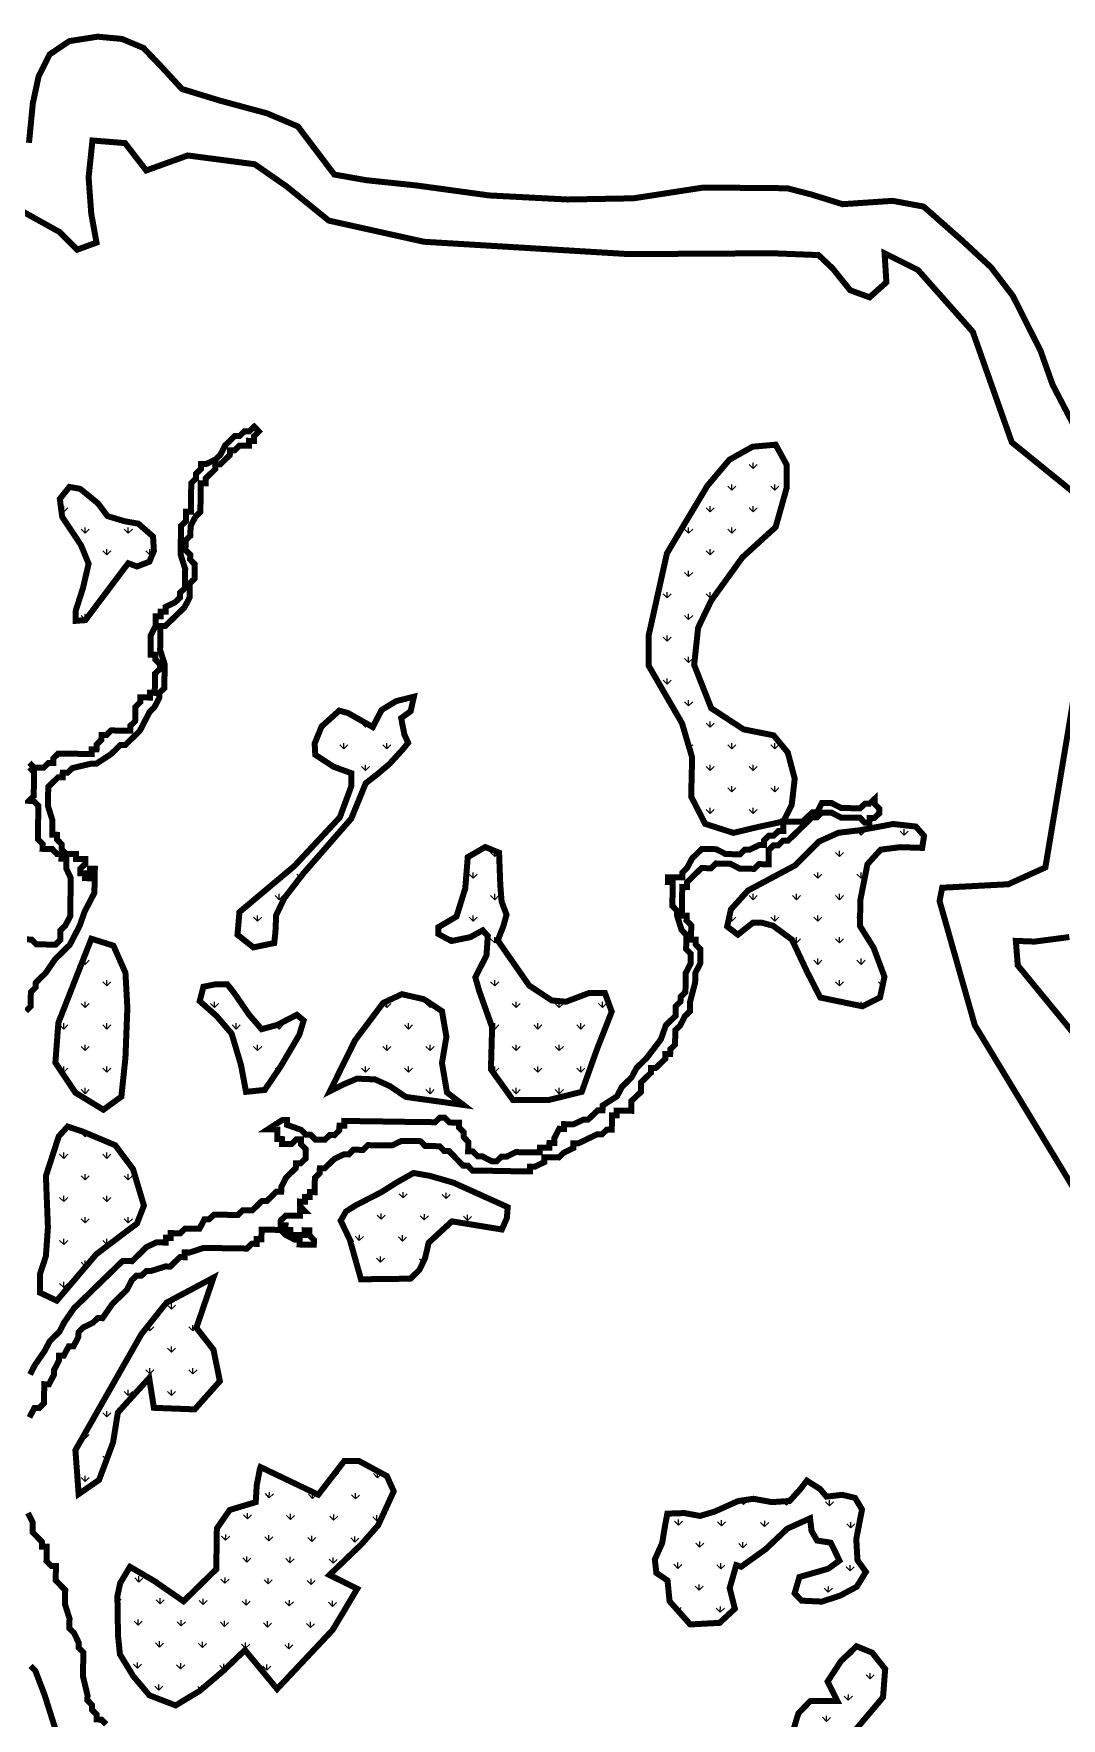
# Model space of a CAD drawing. Header units: metres. Extents: x 8244 to 287678, y 7853 to 2132060.
# Drawn here: x 268143 to 269000, y 2127728 to 2129132 of the extents above; entities that cross this region are included whole.
import ezdxf

# ---------------------------------------------------------------- set-up
doc = ezdxf.new("R2010")
doc.units = ezdxf.units.M
doc.layers.add('MANGROOVE BUFFER ZONE', color=120, linetype='Continuous')

msp = doc.modelspace()

# ---------------------------------------------------------------- hatches: boundary and pattern name
at = {"layer": 'MANGROOVE BUFFER ZONE'}
h = msp.add_hatch(dxfattribs=at)
h.set_pattern_fill('GRASS', color=256)
h.paths.add_polyline_path([(268777.7, 2128511.4), (268771.9, 2128533.2), (268760.1, 2128547.5), (268735, 2128552.5), (268708.1, 2128570.1), (268693.9, 2128606.2), (268697.2, 2128637.2), (268708.1, 2128659.8), (268734.1, 2128695.8), (268761.8, 2128721), (268771, 2128753.7), (268771, 2128772.9), (268761.8, 2128789.7), (268742.5, 2128788), (268723.2, 2128777.1), (268704.8, 2128755.3), (268671.2, 2128699.2), (268656.1, 2128631.3), (268656.1, 2128605.3), (268668.7, 2128583.5), (268683.8, 2128557.5), (268692.2, 2128529), (268691.4, 2128496.4), (268703.1, 2128473.7), (268726.6, 2128466.2), (268747.5, 2128471.2), (268768.3, 2128475.7), (268775.2, 2128489.6)])
h = msp.add_hatch(dxfattribs=at)
h.set_pattern_fill('GRASS', color=256)
h.paths.add_polyline_path([(268243.6, 2128701.2), (268242.9, 2128713.2), (268230.6, 2128723.9), (268219.2, 2128725.9), (268204.9, 2128730.2), (268196.9, 2128740.9), (268182.2, 2128752.9), (268173.2, 2128754.5), (268165.2, 2128744.5), (268167.2, 2128729.5), (268182.9, 2128705.9), (268189.2, 2128690.5), (268184.5, 2128670.2), (268178.5, 2128651.5), (268178.5, 2128642.9), (268186.5, 2128643.5), (268222.2, 2128690.9), (268229.6, 2128688.2), (268239.9, 2128692.2)])
h = msp.add_hatch(dxfattribs=at)
h.set_pattern_fill('GRASS', color=256)
h.paths.add_polyline_path([(268345.5, 2128397.6), (268352.3, 2128411.8), (268368.1, 2128432.3), (268408.1, 2128478.1), (268420.2, 2128507.6), (268429.7, 2128515), (268439.7, 2128523.4), (268450.8, 2128535.5), (268455.5, 2128541.3), (268452.4, 2128548.1), (268449.7, 2128561.8), (268457.6, 2128567.6), (268460.3, 2128579.7), (268445.5, 2128576), (268433.4, 2128568.6), (268426, 2128554.4), (268405.5, 2128566), (268398.1, 2128568.1), (268383.4, 2128554.9), (268377.6, 2128540.7), (268378.1, 2128531.3), (268393.4, 2128521.3), (268408.1, 2128516), (268408.1, 2128505), (268398.6, 2128479.2), (268360.7, 2128438.6), (268314.9, 2128400.2), (268313.3, 2128381.3), (268326.5, 2128370.8), (268343.9, 2128374.4), (268344.9, 2128383.4)])
h = msp.add_hatch(dxfattribs=at)
h.set_pattern_fill('GRASS', color=256)
h.paths.add_polyline_path([(268832, 2128388.8), (268832.5, 2128410.8), (268838.3, 2128440.1), (268849.3, 2128452.2), (268865.6, 2128454.3), (268883.9, 2128453.7), (268885.5, 2128463.7), (268878.7, 2128471.5), (268859.8, 2128473.6), (268832, 2128468.4), (268814.2, 2128466.3), (268797.9, 2128459), (268778, 2128439.1), (268738.7, 2128418.1), (268724.5, 2128402.4), (268721.4, 2128388.2), (268730.3, 2128381.4), (268742.9, 2128391.4), (268750.2, 2128391.4), (268759.7, 2128388.8), (268775.4, 2128377.2), (268788, 2128350.5), (268799, 2128329), (268834.1, 2128321.7), (268848.8, 2128329), (268852.5, 2128346.3), (268843.5, 2128370.4)])
h = msp.add_hatch(dxfattribs=at)
h.set_pattern_fill('GRASS', color=256)
h.paths.add_polyline_path([(268625.2, 2128317.2), (268619.5, 2128332.8), (268606.4, 2128332.8), (268587.1, 2128325.5), (268575.1, 2128326.6), (268556.3, 2128339.1), (268530.2, 2128376.6), (268534.9, 2128388.6), (268537.5, 2128398), (268533.4, 2128409), (268532.3, 2128423.1), (268531.3, 2128449.7), (268519.8, 2128454.4), (268505.2, 2128446), (268503.1, 2128419.9), (268495.8, 2128396.5), (268480.7, 2128387.6), (268480.7, 2128381.9), (268491.6, 2128376.1), (268507.3, 2128379.3), (268517.7, 2128385), (268521.9, 2128380.3), (268520.8, 2128364.1), (268511.5, 2128345.9), (268514.6, 2128334.9), (268525.5, 2128304.2), (268524.5, 2128269.2), (268542.8, 2128243.7), (268573, 2128243.7), (268600.2, 2128250.4), (268612.7, 2128285.4)])
h = msp.add_hatch(dxfattribs=at)
h.set_pattern_fill('GRASS', color=256)
h.paths.add_polyline_path([(268221.5, 2128320.5), (268219.9, 2128349.7), (268209.9, 2128372.2), (268191.5, 2128378), (268164, 2128308), (268161.5, 2128274.7), (268178.2, 2128249.7), (268201.5, 2128235.5), (268216.5, 2128246.4), (268219.9, 2128278.9)])
h = msp.add_hatch(dxfattribs=at)
h.set_pattern_fill('GRASS', color=256)
h.paths.add_polyline_path([(268364.8, 2128297.9), (268368.4, 2128309.9), (268362.7, 2128314.6), (268346.5, 2128306.2), (268333.4, 2128302.6), (268323, 2128314.6), (268310.5, 2128332.8), (268304.7, 2128340.1), (268295.3, 2128340.1), (268284.9, 2128338), (268281.8, 2128326), (268295.9, 2128313.5), (268308.4, 2128298.9), (268316.2, 2128272.8), (268320.4, 2128250.4), (268336, 2128252), (268349.1, 2128271.3)])
h = msp.add_hatch(dxfattribs=at)
h.set_pattern_fill('GRASS', color=256)
h.paths.add_polyline_path([(268483.7, 2128317.7), (268468.6, 2128327.6), (268450.3, 2128331.8), (268434.7, 2128324.5), (268411.2, 2128293.2), (268390.3, 2128250.9), (268401.8, 2128256.7), (268412.8, 2128261.4), (268427.9, 2128260.8), (268440.4, 2128255.1), (268453.5, 2128246.2), (268501.5, 2128239.5), (268487.9, 2128249.9), (268483.7, 2128274.4), (268487.4, 2128296.3)])
h = msp.add_hatch(dxfattribs=at)
h.set_pattern_fill('GRASS', color=256)
h.paths.add_polyline_path([(268226.2, 2128186.1), (268211.4, 2128205.9), (268184.1, 2128217.4), (268171.8, 2128221.5), (268164.3, 2128213.3), (268153.6, 2128180.3), (268155.3, 2128137.4), (268153.6, 2128113.5), (268148.7, 2128098.7), (268148.7, 2128083), (268162.7, 2128076.4), (268195.7, 2128115.2), (268229.5, 2128140.7), (268235.3, 2128155.6)])
h = msp.add_hatch(dxfattribs=at)
h.set_pattern_fill('GRASS', color=256, angle=-0.8376017)
h.paths.add_polyline_path([(268533.6, 2128135.7), (268537.8, 2128145.3), (268538.5, 2128154.3), (268493.3, 2128174.7), (268473.6, 2128180.4), (268460, 2128182.8), (268446, 2128174.9), (268433.2, 2128166.8), (268411.6, 2128155.7), (268403.6, 2128150.6), (268399.3, 2128143), (268407.7, 2128125.6), (268407.5, 2128125.1), (268416.2, 2128094.2), (268457.4, 2128094.7), (268464.9, 2128102), (268469.7, 2128112), (268472.6, 2128124.7), (268492, 2128142.5)])
h = msp.add_hatch(dxfattribs=at)
h.set_pattern_fill('GRASS', color=256)
h.paths.add_polyline_path([(268293.3, 2128035.5), (268279, 2128053.8), (268293.3, 2128095.6), (268254.1, 2128074.7), (268233.2, 2128048.5), (268178.2, 2127951.8), (268180.9, 2127915.2), (268197.9, 2127927), (268209.6, 2127958.3), (268213.6, 2127983.2), (268239.7, 2128011.9), (268243.6, 2127987.1), (268277.6, 2127985.8), (268298.6, 2128009.3)])
h = msp.add_hatch(dxfattribs=at)
h.set_pattern_fill('GRASS', color=256, angle=-0.8376017)
h.paths.add_polyline_path([(268392.6, 2127802), (268413.1, 2127836.3), (268389.9, 2127847.8), (268416.8, 2127873.6), (268430.5, 2127889.2), (268443.5, 2127917.5), (268437.8, 2127930.2), (268414.3, 2127942.9), (268402.3, 2127942.8), (268380.6, 2127914.7), (268332.5, 2127937.7), (268332, 2127936.3), (268329.3, 2127922.5), (268328.5, 2127908.5), (268306.8, 2127902), (268296.1, 2127886.6), (268295.6, 2127852.6), (268268.3, 2127825.9), (268243.9, 2127842.8), (268223.7, 2127854.6), (268215.5, 2127841), (268213.2, 2127830.2), (268213.7, 2127797.4), (268215.3, 2127781.7), (268226.4, 2127763.5), (268239.9, 2127747.5), (268261.7, 2127739.1), (268281.8, 2127751.2), (268300.9, 2127767.4), (268319.5, 2127785.2), (268346.3, 2127752.8)])
h = msp.add_hatch(dxfattribs=at)
h.set_pattern_fill('GRASS', color=256, angle=-0.8376017)
h.paths.add_polyline_path([(268771.5, 2127886.4), (268790.5, 2127895), (268791.7, 2127884.5), (268796.3, 2127876.5), (268807.7, 2127874.7), (268815, 2127859.8), (268805.6, 2127853), (268781.6, 2127846.1), (268777.6, 2127832.5), (268783.4, 2127826.4), (268800.2, 2127825.6), (268815.4, 2127830.5), (268829.4, 2127838), (268837, 2127850.4), (268830, 2127860.1), (268829, 2127877.7), (268833.8, 2127902.4), (268828, 2127912), (268817.4, 2127914.6), (268804.1, 2127913.1), (268798.9, 2127919.4), (268787.8, 2127926.4), (268782.6, 2127919.6), (268773.5, 2127909.5), (268758.6, 2127908.5), (268743.3, 2127911.3), (268730.6, 2127909.4), (268710.6, 2127900.5), (268698.8, 2127897), (268685.7, 2127899.4), (268671.5, 2127898.9), (268669.4, 2127887.6), (268667.2, 2127874.3), (268661.1, 2127860.7), (268662.4, 2127849.5), (268671.7, 2127843.2), (268673.4, 2127825.9), (268690.6, 2127806.6), (268715.1, 2127807.9), (268727.8, 2127819.7), (268723.5, 2127836.9), (268729, 2127856), (268733.1, 2127854.7), (268753.6, 2127869.4)])
h = msp.add_hatch(dxfattribs=at)
h.set_pattern_fill('GRASS', color=256, angle=-0.8376017)
h.paths.add_polyline_path([(268790.8, 2127742.9), (268780.7, 2127732.4), (268775.4, 2127714.9), (268786.5, 2127692.6), (268793.3, 2127680), (268807.4, 2127684.7), (268824.5, 2127714.2), (268851.3, 2127745.9), (268853.1, 2127769.4), (268842.2, 2127783.1), (268829.2, 2127788.4), (268816.3, 2127776.1), (268805.1, 2127759), (268813.2, 2127742.8)])

# ---------------------------------------------------------------- linework, layer by layer
at = {"layer": 'MANGROOVE BUFFER ZONE', "const_width": 5, "flags": 128}
for points in [[(268139.5, 2129041.2), (268142.7, 2129074.1), (268147.5, 2129096.5), (268156.8, 2129115), (268173.2, 2129126), (268196.7, 2129129.7), (268217, 2129127.8), (268234.9, 2129120.3), (268249.2, 2129105.4), (268267, 2129086.1), (268299.4, 2129076.2), (268338, 2129065.8), (268363.6, 2129054.9), (268394, 2129014.8), (268420.6, 2129010.1), (268462.5, 2129005.7), (268523.1, 2128997.4), (268588.5, 2128994), (268643.3, 2128995), (268701.7, 2129004), (268771.4, 2129003.4), (268791.8, 2128998.1), (268817.6, 2128990.1), (268859.4, 2128992.9), (268885.1, 2128988.1), (268917, 2128960), (268941.4, 2128937.4), (268959.5, 2128913.7), (268982.6, 2128867.9), (268992.6, 2128839.7), (269014, 2128798.7)], [(269017.4, 2128744), (268958.6, 2128791.7), (268926.1, 2128883.8), (268880.5, 2128935.2), (268852.6, 2128949.2), (268854.1, 2128925), (268840.1, 2128912.5), (268823.9, 2128918.4), (268809.2, 2128936.7), (268797.5, 2128947.7), (268759.2, 2128949.2), (268639.5, 2128948.5), (268468.7, 2128958.8), (268389.4, 2128976.4), (268354.1, 2129005), (268327.6, 2129023.4), (268271.8, 2129030.7), (268237.2, 2129018.2), (268219.6, 2129041), (268192.4, 2129043.2), (268189.2, 2129012.4), (268191.4, 2128982.3), (268195.8, 2128958.1), (268179.7, 2128952.2), (268165, 2128966.9), (268120.1, 2128991.9)], [(268139.9, 2128524.7), (268143.8, 2128520.7), (268147.8, 2128520.6), (268151.8, 2128520.6), (268155.8, 2128524.5), (268159.8, 2128524.4), (268159.9, 2128528.4), (268163.9, 2128532.3), (268167.9, 2128532.3), (268171.9, 2128532.2), (268179.8, 2128532.1), (268183.8, 2128532), (268187.8, 2128532), (268191.8, 2128531.9), (268191.8, 2128535.9), (268195.8, 2128535.8), (268195.9, 2128539.8), (268199.9, 2128543.8), (268200, 2128547.7), (268204, 2128547.7), (268208, 2128551.6), (268212, 2128551.5), (268216, 2128551.5), (268219.9, 2128551.4), (268223.9, 2128551.4), (268224, 2128555.4), (268228, 2128559.3), (268228.1, 2128563.3), (268228.2, 2128571.2), (268232.2, 2128575.1), (268232.3, 2128579.1), (268240.3, 2128579), (268240.3, 2128583), (268244.3, 2128582.9), (268244.4, 2128586.9), (268244.4, 2128590.9), (268244.5, 2128598.9), (268248.6, 2128602.8), (268248.6, 2128606.8), (268244.7, 2128610.8), (268244.8, 2128614.8), (268240.8, 2128614.8), (268240.8, 2128618.8), (268241, 2128626.8), (268241, 2128630.8), (268245.1, 2128638.7), (268245.2, 2128642.7), (268245.2, 2128646.6), (268249.2, 2128646.6), (268249.3, 2128650.6), (268253.3, 2128650.5), (268253.3, 2128654.5), (268261.3, 2128658.4), (268265.4, 2128662.3), (268265.4, 2128666.3), (268269.5, 2128670.2), (268269.5, 2128674.2), (268269.6, 2128678.1), (268269.6, 2128682.1), (268269.7, 2128686.1), (268265.9, 2128698.1), (268266, 2128702.1), (268266, 2128706.1), (268266.1, 2128714), (268266.2, 2128718), (268266.2, 2128722), (268270.3, 2128725.9), (268270.3, 2128729.9), (268270.4, 2128733.9), (268274.4, 2128733.8), (268274.4, 2128737.8), (268274.6, 2128745.8), (268274.6, 2128749.8), (268274.7, 2128753.7), (268274.7, 2128757.7), (268278.8, 2128761.6), (268278.8, 2128765.6), (268282.9, 2128769.5), (268282.9, 2128773.5), (268286.9, 2128773.5), (268294.9, 2128777.3), (268299, 2128781.3), (268303.1, 2128789.2), (268307.1, 2128793.1), (268311.1, 2128797), (268315.1, 2128797), (268319.2, 2128800.9), (268323.1, 2128800.8), (268327.2, 2128804.7), (268331.1, 2128800.7), (268327.1, 2128796.8), (268327, 2128792.8), (268323, 2128792.9), (268323, 2128788.9), (268315, 2128789), (268311, 2128785.1), (268307, 2128785.1), (268306.9, 2128781.1), (268302.9, 2128777.2), (268298.8, 2128773.3), (268294.9, 2128773.4), (268294.8, 2128769.4), (268290.8, 2128765.5), (268286.7, 2128761.5), (268286.7, 2128757.5), (268282.7, 2128757.6), (268282.6, 2128753.6), (268282.6, 2128749.6), (268282.5, 2128745.7), (268282.5, 2128741.7), (268282.3, 2128733.7), (268278.3, 2128729.8), (268274.2, 2128721.9), (268274.1, 2128717.9), (268274.1, 2128713.9), (268270, 2128710), (268270, 2128706), (268269.9, 2128702), (268273.9, 2128698), (268273.8, 2128694), (268277.7, 2128690), (268277.7, 2128686), (268277.6, 2128682), (268277.5, 2128678), (268273.5, 2128674.1), (268273.4, 2128670.1), (268273.3, 2128662.2), (268269.2, 2128654.3), (268265.2, 2128650.3), (268261.2, 2128646.4), (268257.1, 2128642.5), (268253.1, 2128638.6), (268249.1, 2128638.6), (268249, 2128634.6), (268249, 2128630.7), (268248.9, 2128626.7), (268248.9, 2128622.7), (268248.8, 2128618.7), (268252.6, 2128606.7), (268252.6, 2128602.7), (268252.5, 2128598.7), (268252.4, 2128594.8), (268252.4, 2128590.8), (268252.3, 2128586.8), (268248.3, 2128582.9), (268248.2, 2128578.9), (268244.1, 2128571), (268240.1, 2128567.1), (268236, 2128559.2), (268231.9, 2128551.3), (268227.9, 2128547.3), (268223.8, 2128543.4), (268219.8, 2128539.5), (268215.8, 2128539.5), (268211.8, 2128535.6), (268207.7, 2128531.7), (268195.7, 2128523.9), (268191.7, 2128524), (268175.7, 2128520.2), (268171.6, 2128516.3), (268167.7, 2128516.3), (268167.6, 2128512.4), (268163.6, 2128512.4), (268159.6, 2128508.5), (268155.6, 2128504.6), (268155.5, 2128500.6), (268155.4, 2128496.6), (268155.3, 2128488.7), (268159.1, 2128476.6), (268159.1, 2128472.7), (268159, 2128468.7), (268158.9, 2128464.7), (268162.9, 2128464.6), (268162.9, 2128460.7), (268166.8, 2128456.6), (268166.7, 2128452.6), (268170.7, 2128448.6), (268174.6, 2128448.5), (268178.6, 2128448.5), (268178.6, 2128444.5), (268182.5, 2128444.4), (268186.5, 2128444.4), (268186.5, 2128440.4), (268182.4, 2128436.5), (268182.4, 2128432.5), (268186.4, 2128432.4), (268186.3, 2128428.5), (268190.3, 2128428.4), (268190.3, 2128432.4), (268190.4, 2128436.4), (268194.4, 2128436.3), (268194.3, 2128432.3), (268194.3, 2128428.3), (268194.1, 2128420.4), (268194.1, 2128416.4), (268190, 2128408.5), (268185.9, 2128400.6), (268181.7, 2128388.7), (268177.6, 2128380.8), (268173.5, 2128372.9), (268169.5, 2128369), (268165.5, 2128365), (268161.4, 2128361.1), (268153.3, 2128349.3), (268149.2, 2128345.4), (268145.2, 2128341.4), (268145.1, 2128337.5), (268141.1, 2128333.5), (268141, 2128329.6), (268140.9, 2128321.6), (268136.9, 2128317.7)], [(269009.5, 2128171.1), (268927.8, 2128305.9), (268898.4, 2128409.5), (268900.6, 2128420.5), (268955.7, 2128423.4), (268986.6, 2128437.4), (269035.1, 2128727.8)], [(268137.8, 2128377.4), (268141.7, 2128377.3), (268145.7, 2128373.3), (268149.6, 2128373.2), (268153.6, 2128373.2), (268157.6, 2128373.1), (268161.6, 2128373.1), (268165.6, 2128377), (268165.7, 2128381), (268165.7, 2128385), (268169.8, 2128388.9), (268173.9, 2128396.8), (268173.9, 2128400.8), (268174, 2128404.7), (268174.1, 2128408.7), (268174.1, 2128412.7), (268174.2, 2128420.7), (268174.3, 2128424.7), (268174.3, 2128428.6), (268170.5, 2128436.7), (268170.5, 2128440.6), (268170.6, 2128444.6), (268166.6, 2128444.7), (268166.7, 2128448.7), (268162.7, 2128448.7), (268158.8, 2128452.8), (268154.8, 2128452.8), (268150.8, 2128452.9), (268150.9, 2128456.9), (268146.9, 2128460.9), (268147, 2128464.9), (268147.1, 2128468.9), (268147.1, 2128472.8), (268147.2, 2128480.8), (268147.3, 2128484.8), (268147.4, 2128488.8), (268143.4, 2128492.8), (268139.5, 2128492.9), (268143.5, 2128496.8), (268143.5, 2128500.8), (268143.7, 2128508.7), (268143.7, 2128512.7), (268143.8, 2128516.7), (268139.9, 2128520.7)], [(268140.4, 2128014.9), (268144.5, 2128022.8), (268152.7, 2128034.7), (268156.8, 2128042.6), (268164.8, 2128050.4), (268168.9, 2128058.3), (268177.1, 2128070.2), (268189.2, 2128081.9), (268193.2, 2128085.9), (268201.3, 2128093.7), (268205.3, 2128097.6), (268209.4, 2128101.6), (268213.4, 2128105.5), (268217.5, 2128109.4), (268225.4, 2128109.3), (268233.5, 2128117.1), (268237.5, 2128121.1), (268245.6, 2128124.9), (268249.5, 2128124.9), (268253.5, 2128124.8), (268253.6, 2128128.8), (268257.6, 2128128.7), (268257.6, 2128132.7), (268261.6, 2128132.6), (268265.6, 2128132.6), (268269.6, 2128136.5), (268273.6, 2128136.5), (268277.6, 2128136.4), (268281.6, 2128136.3), (268285.7, 2128144.2), (268289.6, 2128144.2), (268293.7, 2128148.1), (268297.7, 2128148.1), (268305.6, 2128147.9), (268309.6, 2128147.9), (268313.6, 2128147.8), (268317.6, 2128151.7), (268321.6, 2128151.7), (268325.6, 2128151.6), (268329.6, 2128155.5), (268333.7, 2128159.5), (268337.7, 2128159.4), (268341.7, 2128163.3), (268345.7, 2128167.3), (268349.7, 2128167.2), (268349.8, 2128171.2), (268353.9, 2128179.1), (268357.9, 2128183), (268361.9, 2128186.9), (268362, 2128190.9), (268366, 2128190.9), (268370, 2128194.8), (268370.1, 2128198.8), (268370.1, 2128202.7), (268366.2, 2128206.8), (268366.3, 2128210.8), (268362.3, 2128210.8), (268358.3, 2128206.9), (268354.3, 2128207), (268350.3, 2128207), (268350.4, 2128211), (268346.4, 2128211.1), (268346.5, 2128219), (268342.5, 2128219.1), (268338.5, 2128219.1), (268350.6, 2128226.9), (268354.6, 2128226.9), (268354.5, 2128222.9), (268366.4, 2128218.7), (268370.3, 2128214.7), (268374.3, 2128214.6), (268378.2, 2128210.6), (268382.2, 2128210.5), (268386.2, 2128210.5), (268390.2, 2128214.4), (268394.2, 2128214.3), (268398.2, 2128218.3), (268398.3, 2128222.2), (268402.3, 2128222.2), (268402.3, 2128226.2), (268406.3, 2128226.1), (268410.3, 2128226.1), (268414.3, 2128226), (268418.3, 2128225.9), (268430.2, 2128225.8), (268434.2, 2128225.7), (268438.2, 2128225.6), (268446.1, 2128225.5), (268454.1, 2128225.4), (268462.1, 2128225.3), (268466, 2128225.2), (268470, 2128225.2), (268478, 2128225.1), (268482, 2128229), (268486, 2128228.9), (268489.9, 2128224.9), (268493.9, 2128224.8), (268497.9, 2128224.8), (268497.8, 2128220.8), (268501.8, 2128216.8), (268501.7, 2128212.8), (268505.6, 2128208.7), (268505.6, 2128204.8), (268505.5, 2128200.8), (268509.5, 2128200.7), (268513.4, 2128196.7), (268517.4, 2128196.6), (268525.3, 2128192.5), (268529.3, 2128192.5), (268533.3, 2128196.4), (268537.3, 2128196.3), (268545.3, 2128200.2), (268549.3, 2128200.1), (268553.3, 2128200.1), (268557.3, 2128200), (268561.2, 2128200), (268565.2, 2128199.9), (268565.3, 2128203.9), (268569.3, 2128203.8), (268573.2, 2128203.8), (268573.3, 2128207.7), (268577.3, 2128207.7), (268577.3, 2128211.7), (268581.4, 2128219.6), (268585.4, 2128219.5), (268585.5, 2128223.5), (268589.5, 2128223.4), (268593.4, 2128223.4), (268601.5, 2128227.2), (268605.4, 2128227.2), (268609.5, 2128231.1), (268613.5, 2128235), (268617.5, 2128235), (268617.6, 2128239), (268629.6, 2128246.7), (268633.7, 2128254.6), (268641.8, 2128262.5), (268645.9, 2128270.4), (268654, 2128278.2), (268666.1, 2128294), (268670.3, 2128305.9), (268674.3, 2128309.8), (268678.4, 2128313.7), (268678.5, 2128321.7), (268682.5, 2128325.6), (268682.6, 2128329.6), (268686.6, 2128333.5), (268686.7, 2128337.5), (268686.8, 2128345.5), (268686.9, 2128349.5), (268691, 2128357.4), (268691, 2128361.3), (268691.1, 2128365.3), (268687.2, 2128369.4), (268687.3, 2128377.3), (268687.3, 2128381.3), (268683.4, 2128385.3), (268679.6, 2128397.4), (268679.7, 2128401.3), (268675.7, 2128405.4), (268675.8, 2128409.4), (268675.9, 2128417.3), (268676, 2128421.3), (268676, 2128425.3), (268672, 2128425.3), (268672.1, 2128429.3), (268676.1, 2128429.3), (268680.1, 2128429.2), (268684, 2128429.1), (268684.1, 2128433.1), (268688.1, 2128437.1), (268692.2, 2128445), (268696.3, 2128448.9), (268700.3, 2128452.8), (268704.3, 2128452.7), (268708.3, 2128452.7), (268712.3, 2128452.6), (268720.2, 2128448.5), (268724.1, 2128448.5), (268728.1, 2128448.4), (268732.1, 2128448.4), (268736.1, 2128452.3), (268740.1, 2128452.2), (268748.2, 2128456.1), (268752.1, 2128456), (268752.2, 2128460), (268756.2, 2128463.9), (268760.2, 2128463.9), (268764.2, 2128467.8), (268768.2, 2128467.7), (268768.3, 2128471.7), (268768.3, 2128475.7), (268772.3, 2128475.6), (268780.3, 2128475.5), (268784.3, 2128475.5), (268788.3, 2128479.4), (268792.4, 2128483.3), (268796.3, 2128483.3), (268800.4, 2128491.2), (268804.4, 2128491.1), (268808.4, 2128491.1), (268816.3, 2128487), (268820.3, 2128486.9), (268824.3, 2128486.8), (268828.2, 2128486.8), (268832.2, 2128486.7), (268836.3, 2128490.6), (268840.2, 2128490.6), (268844.3, 2128494.5), (268844.2, 2128490.5), (268848.1, 2128486.5), (268848.1, 2128482.5), (268844, 2128478.6), (268840.1, 2128478.6), (268840, 2128474.7), (268836, 2128474.7), (268832.1, 2128478.8), (268816.2, 2128479), (268808.3, 2128483.1), (268804.3, 2128483.1), (268800.3, 2128483.2), (268796.3, 2128479.3), (268792.3, 2128479.3), (268788.3, 2128475.4), (268784.2, 2128471.5), (268780.2, 2128467.6), (268776.1, 2128463.6), (268772.1, 2128459.7), (268768.1, 2128459.8), (268764.1, 2128455.9), (268760.1, 2128455.9), (268756.1, 2128452), (268755.9, 2128444), (268755.9, 2128440), (268751.9, 2128440.1), (268747.9, 2128440.2), (268743.9, 2128436.2), (268739.9, 2128436.3), (268731.9, 2128436.4), (268724, 2128440.5), (268720.1, 2128440.6), (268716.1, 2128440.6), (268712.1, 2128440.7), (268708, 2128436.8), (268704.1, 2128436.8), (268700.1, 2128436.9), (268696, 2128433), (268692, 2128429), (268688, 2128425.1), (268687.9, 2128421.1), (268683.9, 2128421.2), (268683.9, 2128417.2), (268683.8, 2128413.2), (268683.8, 2128409.2), (268683.7, 2128405.3), (268683.6, 2128397.3), (268687.6, 2128397.2), (268687.5, 2128393.3), (268691.4, 2128389.2), (268691.4, 2128385.2), (268691.3, 2128381.3), (268691.3, 2128377.3), (268695.2, 2128377.2), (268695.2, 2128373.2), (268699.1, 2128369.2), (268699, 2128365.2), (268699, 2128361.2), (268698.9, 2128357.2), (268694.8, 2128349.3), (268694.8, 2128345.4), (268694.7, 2128341.4), (268690.5, 2128325.5), (268690.4, 2128321.5), (268690.4, 2128317.5), (268686.3, 2128313.6), (268682.2, 2128305.7), (268678.2, 2128301.8), (268678.1, 2128297.8), (268678, 2128289.8), (268674, 2128285.9), (268673.9, 2128281.9), (268669.9, 2128282), (268669.9, 2128278), (268661.8, 2128270.2), (268657.8, 2128270.2), (268657.8, 2128266.2), (268653.7, 2128262.3), (268649.7, 2128258.4), (268649.6, 2128250.4), (268645.5, 2128246.5), (268641.5, 2128242.6), (268641.4, 2128238.6), (268641.4, 2128234.6), (268637.4, 2128234.7), (268633.4, 2128234.7), (268629.4, 2128234.8), (268629.4, 2128230.8), (268625.4, 2128230.9), (268625.3, 2128226.9), (268625.3, 2128222.9), (268625.2, 2128218.9), (268621.2, 2128219), (268617.2, 2128215.1), (268613.2, 2128215.1), (268597.2, 2128207.4), (268593.2, 2128207.5), (268593.1, 2128203.5), (268585.1, 2128199.6), (268581.1, 2128195.7), (268573.1, 2128195.8), (268569.1, 2128195.9), (268569.1, 2128191.9), (268561.1, 2128188), (268557.1, 2128188.1), (268557, 2128184.1), (268553, 2128184.1), (268549.1, 2128184.2), (268541.1, 2128184.3), (268537.1, 2128184.4), (268533.1, 2128184.4), (268529.2, 2128184.5), (268525.2, 2128184.6), (268521.2, 2128184.6), (268517.2, 2128184.7), (268513.2, 2128184.7), (268509.2, 2128184.8), (268505.3, 2128188.8), (268501.3, 2128188.9), (268493.5, 2128197), (268489.6, 2128201), (268485.6, 2128201.1), (268481.7, 2128205.1), (268473.7, 2128205.2), (268469.7, 2128205.3), (268465.8, 2128209.3), (268461.8, 2128209.4), (268457.8, 2128209.4), (268453.9, 2128209.5), (268449.9, 2128209.5), (268441.9, 2128205.7), (268437.9, 2128205.7), (268433.9, 2128205.8), (268422, 2128206), (268417.9, 2128202), (268410, 2128202.2), (268405.9, 2128198.2), (268401.9, 2128198.3), (268393.9, 2128194.4), (268389.9, 2128190.5), (268385.8, 2128186.6), (268381.9, 2128186.6), (268381.8, 2128182.7), (268377.8, 2128178.7), (268377.6, 2128170.8), (268377.6, 2128166.8), (268373.6, 2128166.9), (268373.5, 2128162.9), (268369.6, 2128162.9), (268369.5, 2128158.9), (268365.5, 2128159), (268365.5, 2128155), (268369.4, 2128151), (268365.4, 2128151), (268365.3, 2128147.1), (268361.4, 2128147.1), (268357.4, 2128147.2), (268353.4, 2128147.2), (268349.4, 2128143.3), (268349.3, 2128139.3), (268353.3, 2128139.3), (268353.2, 2128135.3), (268357.2, 2128135.2), (268357.2, 2128131.3), (268361.1, 2128131.2), (268365.1, 2128131.1), (268369.1, 2128131.1), (268369.2, 2128135.1), (268373.1, 2128135), (268373.1, 2128131), (268377, 2128127), (268376.9, 2128123), (268373, 2128123.1), (268369, 2128123.1), (268365, 2128123.2), (268365.1, 2128127.2), (268361.1, 2128127.2), (268353.2, 2128131.3), (268349.2, 2128135.3), (268345.3, 2128135.4), (268341.3, 2128135.5), (268337.3, 2128135.5), (268333.3, 2128135.6), (268333.3, 2128131.6), (268333.2, 2128127.6), (268329.2, 2128127.7), (268329.2, 2128123.7), (268325.2, 2128123.8), (268321.1, 2128119.8), (268317.2, 2128119.9), (268313.2, 2128119.9), (268297.3, 2128120.2), (268293.3, 2128120.2), (268289.3, 2128120.3), (268285.3, 2128120.4), (268273.3, 2128116.5), (268269.3, 2128116.6), (268269.3, 2128112.6), (268265.3, 2128112.7), (268261.3, 2128108.8), (268257.2, 2128104.8), (268253.2, 2128104.9), (268241.2, 2128101.1), (268237.3, 2128101.1), (268233.2, 2128097.2), (268229.2, 2128097.3), (268225.2, 2128093.4), (268221.1, 2128085.4), (268213, 2128077.6), (268209, 2128073.7), (268200.8, 2128061.8), (268196.9, 2128061.9), (268192.8, 2128058), (268184.8, 2128054.1), (268180.8, 2128050.2), (268180.7, 2128046.2), (268176.6, 2128038.3), (268172.6, 2128038.4), (268168.5, 2128030.5), (268164.5, 2128030.5), (268164.5, 2128026.5), (268160.4, 2128018.6), (268160.3, 2128014.7), (268156.2, 2128006.7), (268152.3, 2128006.8), (268152.2, 2128002.8), (268152.1, 2127998.8), (268152.1, 2127994.9), (268152, 2127990.9), (268148, 2127987), (268144, 2127987), (268139.9, 2127979.1)], [(269010.3, 2128298.9), (268963.6, 2128355.8), (268962, 2128376.2), (268977.6, 2128375.6), (269006.6, 2128379.4)], [(268138.7, 2127899.5), (268142.6, 2127891.5), (268142.5, 2127887.5), (268142.5, 2127883.5), (268150.3, 2127875.4), (268150.3, 2127871.4), (268154.3, 2127871.4), (268154.2, 2127867.4), (268154.1, 2127859.4), (268158, 2127855.4), (268162, 2127855.3), (268161.9, 2127851.3), (268161.8, 2127843.4), (268165.7, 2127839.3), (268169.7, 2127835.3), (268169.5, 2127827.3), (268169.5, 2127823.4), (268173.3, 2127811.4), (268173.2, 2127807.4), (268173.2, 2127803.4), (268177.1, 2127799.3), (268181, 2127791.3), (268180.9, 2127787.3), (268184.8, 2127783.3), (268184.8, 2127779.3), (268184.6, 2127771.4), (268184.5, 2127763.4), (268188.3, 2127747.4), (268188.2, 2127743.4), (268192.1, 2127739.4), (268192.1, 2127735.4), (268196, 2127731.4), (268196, 2127727.4), (268199.9, 2127727.3), (268203.9, 2127723.3)], [(268167.7, 2127699.9), (268152.5, 2127747.9), (268144.8, 2127768), (268140.9, 2127772)]]:
    msp.add_lwpolyline(points, dxfattribs=at)
for points in [[(268747.5, 2128471.2), (268726.6, 2128466.2), (268703.1, 2128473.7), (268691.4, 2128496.4), (268692.2, 2128529), (268683.8, 2128557.5), (268668.7, 2128583.5), (268656.1, 2128605.3), (268656.1, 2128631.3), (268671.2, 2128699.2), (268704.8, 2128755.3), (268723.2, 2128777.1), (268742.5, 2128788), (268761.8, 2128789.7), (268771, 2128772.9), (268771, 2128753.7), (268761.8, 2128721), (268734.1, 2128695.8), (268708.1, 2128659.8), (268697.2, 2128637.2), (268693.9, 2128606.2), (268708.1, 2128570.1), (268735, 2128552.5), (268760.1, 2128547.5), (268771.9, 2128533.2), (268777.7, 2128511.4), (268775.2, 2128489.6), (268768.3, 2128475.7)], [(268222.2, 2128690.9), (268186.5, 2128643.5), (268178.5, 2128642.9), (268178.5, 2128651.5), (268184.5, 2128670.2), (268189.2, 2128690.5), (268182.9, 2128705.9), (268167.2, 2128729.5), (268165.2, 2128744.5), (268173.2, 2128754.5), (268182.2, 2128752.9), (268196.9, 2128740.9), (268204.9, 2128730.2), (268219.2, 2128725.9), (268230.6, 2128723.9), (268242.9, 2128713.2), (268243.6, 2128701.2), (268239.9, 2128692.2), (268229.6, 2128688.2)], [(268420.2, 2128507.6), (268408.1, 2128478.1), (268368.1, 2128432.3), (268352.3, 2128411.8), (268345.5, 2128397.6), (268344.9, 2128383.4), (268343.9, 2128374.4), (268326.5, 2128370.8), (268313.3, 2128381.3), (268314.9, 2128400.2), (268360.7, 2128438.6), (268398.6, 2128479.2), (268408.1, 2128505), (268408.1, 2128516), (268393.4, 2128521.3), (268378.1, 2128531.3), (268377.6, 2128540.7), (268383.4, 2128554.9), (268398.1, 2128568.1), (268405.5, 2128566), (268426, 2128554.4), (268433.4, 2128568.6), (268445.5, 2128576), (268460.3, 2128579.7), (268457.6, 2128567.6), (268449.7, 2128561.8), (268452.4, 2128548.1), (268455.5, 2128541.3), (268450.8, 2128535.5), (268439.7, 2128523.4), (268429.7, 2128515)], [(268730.3, 2128381.4), (268721.4, 2128388.2), (268724.5, 2128402.4), (268738.7, 2128418.1), (268778, 2128439.1), (268797.9, 2128459), (268814.2, 2128466.3), (268832, 2128468.4), (268859.8, 2128473.6), (268878.7, 2128471.5), (268885.5, 2128463.7), (268883.9, 2128453.7), (268865.6, 2128454.3), (268849.3, 2128452.2), (268838.3, 2128440.1), (268832.5, 2128410.8), (268832, 2128388.8), (268843.5, 2128370.4), (268852.5, 2128346.3), (268848.8, 2128329), (268834.1, 2128321.7), (268799, 2128329), (268788, 2128350.5), (268775.4, 2128377.2), (268759.7, 2128388.8), (268750.2, 2128391.4), (268742.9, 2128391.4)], [(268530.2, 2128376.6), (268556.3, 2128339.1), (268575.1, 2128326.6), (268587.1, 2128325.5), (268606.4, 2128332.8), (268619.5, 2128332.8), (268625.2, 2128317.2), (268612.7, 2128285.4), (268600.2, 2128250.4), (268573, 2128243.7), (268542.8, 2128243.7), (268524.5, 2128269.2), (268525.5, 2128304.2), (268514.6, 2128334.9), (268511.5, 2128345.9), (268520.8, 2128364.1), (268521.9, 2128380.3), (268517.7, 2128385), (268507.3, 2128379.3), (268491.6, 2128376.1), (268480.7, 2128381.9), (268480.7, 2128387.6), (268495.8, 2128396.5), (268503.1, 2128419.9), (268505.2, 2128446), (268519.8, 2128454.4), (268531.3, 2128449.7), (268532.3, 2128423.1), (268533.4, 2128409), (268537.5, 2128398), (268534.9, 2128388.6)], [(268191.5, 2128378), (268164, 2128308), (268161.5, 2128274.7), (268178.2, 2128249.7), (268201.5, 2128235.5), (268216.5, 2128246.4), (268219.9, 2128278.9), (268221.5, 2128320.5), (268219.9, 2128349.7), (268209.9, 2128372.2)], [(268281.8, 2128326), (268295.9, 2128313.5), (268308.4, 2128298.9), (268316.2, 2128272.8), (268320.4, 2128250.4), (268336, 2128252), (268349.1, 2128271.3), (268364.8, 2128297.9), (268368.4, 2128309.9), (268362.7, 2128314.6), (268346.5, 2128306.2), (268333.4, 2128302.6), (268323, 2128314.6), (268310.5, 2128332.8), (268304.7, 2128340.1), (268295.3, 2128340.1), (268284.9, 2128338)], [(268390.3, 2128250.9), (268411.2, 2128293.2), (268434.7, 2128324.5), (268450.3, 2128331.8), (268468.6, 2128327.6), (268483.7, 2128317.7), (268487.4, 2128296.3), (268483.7, 2128274.4), (268487.9, 2128249.9), (268501.5, 2128239.5), (268453.5, 2128246.2), (268440.4, 2128255.1), (268427.9, 2128260.8), (268412.8, 2128261.4), (268401.8, 2128256.7)], [(268162.7, 2128076.4), (268195.7, 2128115.2), (268229.5, 2128140.7), (268235.3, 2128155.6), (268226.2, 2128186.1), (268211.4, 2128205.9), (268184.1, 2128217.4), (268171.8, 2128221.5), (268164.3, 2128213.3), (268153.6, 2128180.3), (268155.3, 2128137.4), (268153.6, 2128113.5), (268148.7, 2128098.7), (268148.7, 2128083), (268148.7, 2128083)], [(268178.2, 2127951.8), (268233.2, 2128048.5), (268254.1, 2128074.7), (268293.3, 2128095.6), (268293.3, 2128095.6), (268279, 2128053.8), (268293.3, 2128035.5), (268298.6, 2128009.3), (268277.6, 2127985.8), (268243.6, 2127987.1), (268239.7, 2128011.9), (268213.6, 2127983.2), (268209.6, 2127958.3), (268197.9, 2127927), (268180.9, 2127915.2), (268180.9, 2127915.2)]]:
    msp.add_lwpolyline(points, close=True, dxfattribs=at)
at = {"layer": 'MANGROOVE BUFFER ZONE', "const_width": 5}
for points in [[(268533.6, 2128135.7), (268537.8, 2128145.3), (268538.5, 2128154.3), (268493.3, 2128174.7), (268473.6, 2128180.4), (268460, 2128182.8), (268446, 2128174.9), (268433.2, 2128166.8), (268411.6, 2128155.7), (268403.6, 2128150.6), (268399.3, 2128143), (268407.7, 2128125.6), (268407.5, 2128125.1), (268416.2, 2128094.2), (268457.4, 2128094.7), (268464.9, 2128102), (268469.7, 2128112), (268472.6, 2128124.7), (268492, 2128142.5), (268533.6, 2128135.7)], [(268392.6, 2127802), (268413.1, 2127836.3), (268389.9, 2127847.8), (268416.8, 2127873.6), (268430.5, 2127889.2), (268443.5, 2127917.5), (268437.8, 2127930.2), (268414.3, 2127942.9), (268402.3, 2127942.8), (268380.6, 2127914.7), (268332.5, 2127937.7), (268332, 2127936.3), (268329.3, 2127922.5), (268328.5, 2127908.5), (268306.8, 2127902), (268296.1, 2127886.6), (268295.6, 2127852.6), (268268.3, 2127825.9), (268243.9, 2127842.8), (268223.7, 2127854.6), (268215.5, 2127841), (268213.2, 2127830.2), (268213.7, 2127797.4), (268215.3, 2127781.7), (268226.4, 2127763.5), (268239.9, 2127747.5), (268261.7, 2127739.1), (268281.8, 2127751.2), (268300.9, 2127767.4), (268319.5, 2127785.2), (268346.3, 2127752.8), (268392.6, 2127802)], [(268771.5, 2127886.4), (268790.5, 2127895), (268791.7, 2127884.5), (268796.3, 2127876.5), (268807.7, 2127874.7), (268815, 2127859.8), (268805.6, 2127853), (268781.6, 2127846.1), (268777.6, 2127832.5), (268783.4, 2127826.4), (268800.2, 2127825.6), (268815.4, 2127830.5), (268829.4, 2127838), (268837, 2127850.4), (268830, 2127860.1), (268829, 2127877.7), (268833.8, 2127902.4), (268828, 2127912), (268817.4, 2127914.6), (268804.1, 2127913.1), (268798.9, 2127919.4), (268787.8, 2127926.4), (268782.6, 2127919.6), (268773.5, 2127909.5), (268758.6, 2127908.5), (268743.3, 2127911.3), (268730.6, 2127909.4), (268710.6, 2127900.5), (268698.8, 2127897), (268685.7, 2127899.4), (268671.5, 2127898.9), (268669.4, 2127887.6), (268667.2, 2127874.3), (268661.1, 2127860.7), (268662.4, 2127849.5), (268671.7, 2127843.2), (268673.4, 2127825.9), (268690.6, 2127806.6), (268715.1, 2127807.9), (268727.8, 2127819.7), (268723.5, 2127836.9), (268729, 2127856), (268733.1, 2127854.7), (268753.6, 2127869.4), (268771.5, 2127886.4)], [(268790.8, 2127742.9), (268780.7, 2127732.4), (268775.4, 2127714.9), (268786.5, 2127692.6), (268793.3, 2127680), (268807.4, 2127684.7), (268824.5, 2127714.2), (268851.3, 2127745.9), (268853.1, 2127769.4), (268842.2, 2127783.1), (268829.2, 2127788.4), (268816.3, 2127776.1), (268805.1, 2127759), (268813.2, 2127742.8), (268790.8, 2127742.9)]]:
    msp.add_lwpolyline(points, close=True, dxfattribs=at)

doc.saveas('drawing.dxf')
